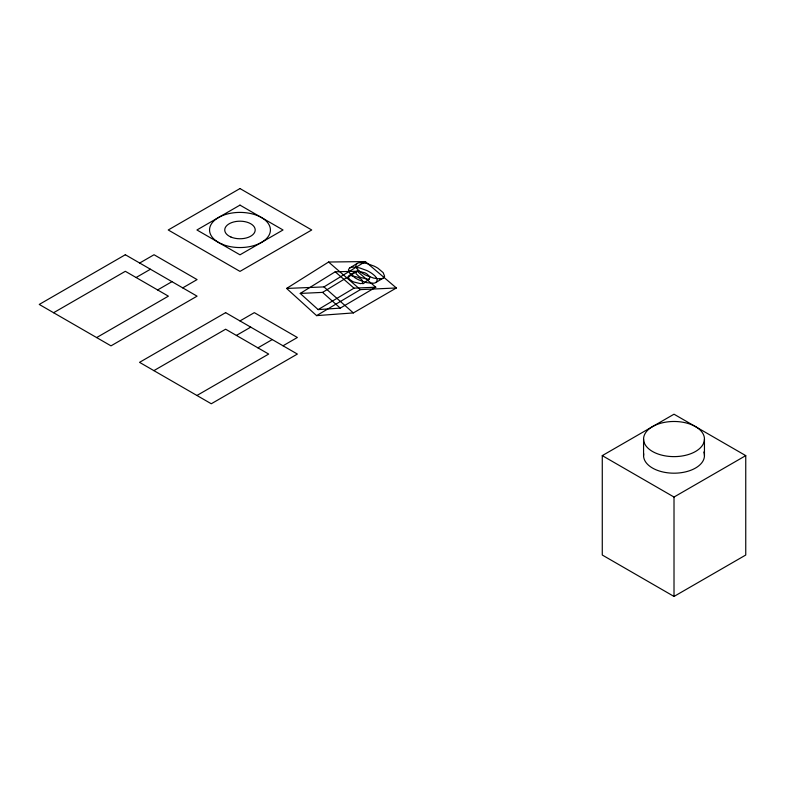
<?xml version="1.0" encoding="UTF-8"?>
<svg xmlns="http://www.w3.org/2000/svg" width="785" height="785" viewBox="0 0 785 785"><rect width="100%" height="100%" fill="white"/><g stroke="black" fill="none" stroke-linecap="round" stroke-linejoin="round"><path stroke-width="1.18" d="M358.235 271.149A2.777 1.609 0 0 0 356.321 271.541L356.027 273.71L358.951 276.438A18.742 10.823 0 0 0 360.923 277.527L367.655 279.224A2.747 1.58 0 0 0 369.48 278.822L369.784 276.634L366.85 273.916A18.752 10.823 0 0 0 364.907 272.837L358.235 271.129M356.351 271.561C350.287 274.034 345.017 276.909 351.641 280.853A18.33 10.588 0 0 0 353.613 281.943L360.335 283.611A2.797 1.609 0 0 0 362.17 283.189M372.404 283.267A5.456 3.15 0 0 0 375.966 282.512C379.744 278.911 373.513 274.505 370.726 272.67A37.494 21.646 0 0 0 366.86 270.54L359.618 267.911L353.564 267.116A5.603 3.228 0 0 0 349.639 267.94M286.594 288.438L328.591 262.023L365.349 261.572L396.376 287.967L353.348 312.921L316.59 315.629L286.594 288.438L323.979 286.908L365.349 261.572M300.223 293.433L335.215 271.787L357.244 271.267L375.779 287.202L340.268 308.122L318.141 309.604L300.223 293.433L322.576 292.383L357.244 271.267M369.45 278.803C357.263 288.752 366.605 281.079 359.608 278.283A18.33 10.588 0 0 0 357.675 277.213L351.003 275.535M318.141 309.604L354.006 288.164L375.779 287.202M316.59 315.629L360.364 289.626L396.376 287.967M375.907 282.472L383.737 277.792L384.621 276.271L383.168 272.63L378.017 268.284A38.367 22.147 0 0 0 374.131 266.135L366.87 263.485L360.835 262.651M53.596 312.724L125.335 271.306L168.382 296.161L96.643 337.579M139.691 263.024L154.037 254.742L197.074 279.588L182.728 287.879M136.099 277.517L150.445 269.235M157.618 289.95L171.974 281.658M153.889 370.628L225.629 329.209L268.676 354.064L196.937 395.483M239.984 320.928L254.33 312.646L297.368 337.491L283.022 345.783M236.393 335.421L250.739 327.139M257.912 347.853L272.267 339.562M602.272 455.624L674.011 414.205L745.75 455.624L745.75 555.024L674.011 596.443L602.272 555.024L602.272 455.624L674.011 497.042L745.75 455.624M372.404 283.307L366.32 282.58L358.892 279.921A37.484 21.646 0 0 1 354.918 277.733L349.806 273.347L348.452 269.775L349.325 268.274L357.008 263.505C353.27 267.028 359.628 271.443 362.336 273.239A38.357 22.147 0 0 0 366.33 275.447L373.778 278.135L379.852 278.891M328.591 262.023L360.364 289.626M335.215 271.787L354.006 288.164M323.979 286.908L353.348 312.921M322.576 292.383L340.268 308.122M704.449 439.05A30.438 17.574 0 0 1 658.792 454.27A30.438 17.574 0 0 1 658.792 423.831A30.438 17.574 0 0 1 704.449 439.05L704.449 455.624M674.011 497.042L674.011 596.443M643.572 439.05L643.572 455.624M703.802 452.023A30.438 17.574 0 0 1 675.571 473.169A30.438 17.574 0 0 1 643.739 453.808M383.384 278.116A5.348 3.091 0 0 1 379.852 278.852M356.93 263.456A5.505 3.179 0 0 1 360.825 262.7M349.08 275.957A2.826 1.629 0 0 1 351.003 275.555M125.335 254.742L39.25 304.443L110.989 345.861L197.074 296.161L125.335 254.742M239.984 188.557L168.235 229.976L239.984 271.394L311.724 229.976L239.984 188.557M239.984 205.12L196.937 229.976L239.984 254.821L283.022 229.976L239.984 205.12M225.629 312.646L139.544 362.346L211.283 403.765L297.368 354.064L225.629 312.646M222.116 244.204A30.438 17.574 0 0 0 270.256 231.791A30.438 17.574 0 0 0 227.562 213.932A30.438 17.574 0 0 0 222.116 244.204M231.045 237.09A15.219 8.782 0 0 0 255.115 230.878A15.219 8.782 0 0 0 233.773 221.949A15.219 8.782 0 0 0 231.045 237.09"/></g></svg>
